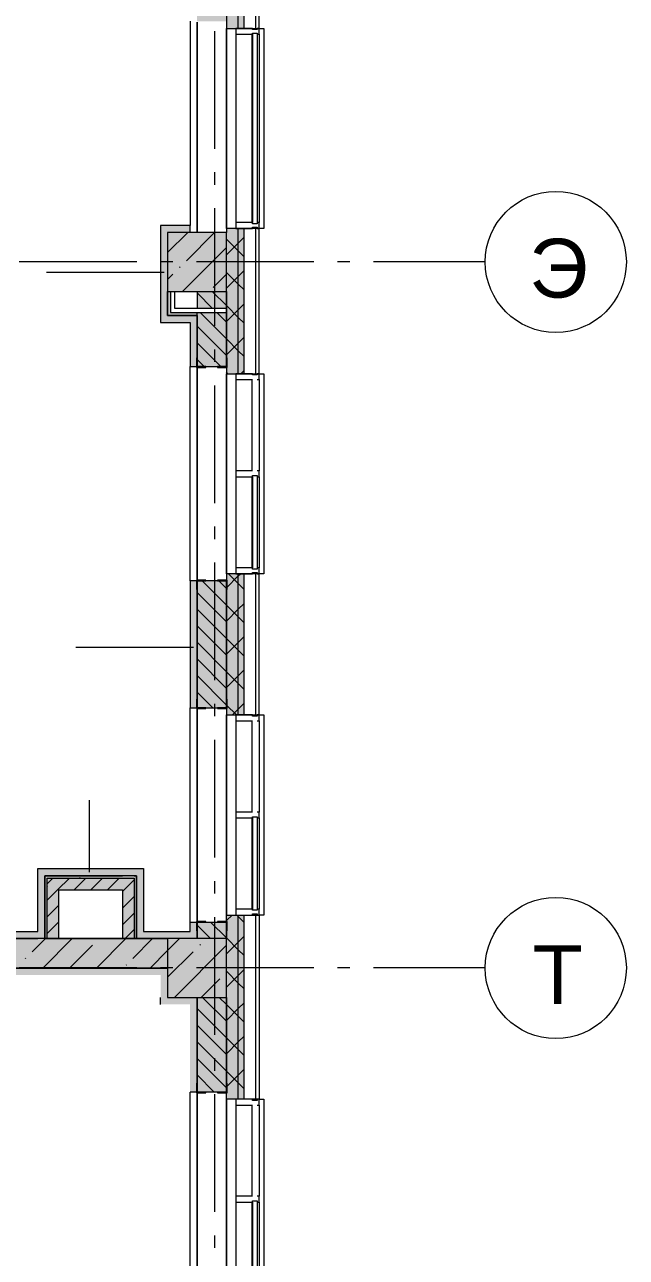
# Model space of a CAD drawing. Header units: millimetres. Extents: x -537608 to 253996, y -217170 to 186033.
# Drawn here: x -344077 to -338961, y -24360 to -13884 of the extents above; entities that cross this region are included whole.
import ezdxf

# ---------------------------------------------------------------- set-up
doc = ezdxf.new("R2010")
doc.units = ezdxf.units.MM
doc.layers.add('PDF _Геометрия', color=7, linetype='Continuous')
doc.layers.add('PDF _Текст', color=7, linetype='Continuous')
doc.layers.add('PDF _Сплошная заливка', color=7, linetype='Continuous', true_color=0xffffff)
doc.styles.add('PDF ArialMT', font='arial.ttf')

msp = doc.modelspace()

# ---------------------------------------------------------------- hatches: boundary and pattern name
at = {"layer": 'PDF _Сплошная заливка', "transparency": 33554559}
h = msp.add_hatch(color=256, dxfattribs=at)
h.paths.add_polyline_path([(-342261.3661, -44800.6673), (-342211.3659, -44800.6673), (-342211.3659, -42350.6676), (-342261.3661, -42350.6676), (-342261.3661, -44600.8301)], flags=0)
h.paths.add_polyline_path([(-342261.3661, -40650.6668), (-342211.3659, -40650.6668), (-342211.3659, -39375.6657), (-342261.3661, -39375.6657), (-342261.3661, -39616.9451)], flags=0)
h.paths.add_polyline_path([(-342261.3661, -37675.6649), (-342211.3659, -37675.6649), (-342211.3659, -36475.6662), (-342261.3661, -36475.6662), (-342261.3661, -36769.0084)], flags=0)
h.paths.add_polyline_path([(-342211.3659, -34775.6654), (-342211.3659, -33615.6643), (-342261.3661, -33615.6643), (-342261.3661, -34775.6654)], flags=0)
h.paths.add_polyline_path([(-342211.3659, -31915.6635), (-342211.3659, -30715.6649), (-342261.3661, -30715.6649), (-342261.3661, -31915.6635)], flags=0)
h.paths.add_polyline_path([(-342211.3659, -29015.664), (-342211.3659, -27615.6645), (-342261.3661, -27615.6645), (-342261.3661, -29015.664)], flags=0)
h.paths.add_polyline_path([(-342211.3659, -25915.6637), (-342211.3659, -24715.6629), (-342261.3661, -24715.6629), (-342261.3661, -25915.6637)], flags=0)
h.paths.add_polyline_path([(-342261.3661, -23015.6621), (-342211.3659, -23015.6621), (-342211.3659, -21450.6628), (-342261.3661, -21450.6628), (-342261.3661, -22529.3344)], flags=0)
h.paths.add_polyline_path([(-342261.3661, -19750.6615), (-342211.3659, -19750.6615), (-342211.3659, -18550.6617), (-342261.3661, -18550.6617), (-342261.3661, -19681.3998)], flags=0)
h.paths.add_polyline_path([(-342211.3659, -16850.6606), (-342211.3659, -15615.6606), (-342261.3661, -15615.6606), (-342261.3661, -16850.6606)], flags=0)
h.paths.add_polyline_path([(-342211.3659, -13915.6596), (-342211.3659, -12750.6593), (-342261.3661, -12750.6593), (-342261.3661, -13915.6596)], flags=0)
h.paths.add_polyline_path([(-342261.3661, -11050.659), (-342211.3659, -11050.659), (-342211.3659, -6550.6573), (-342261.3661, -6550.6573), (-342261.3661, -9713.6267)], flags=0)
h = msp.add_hatch(color=256, dxfattribs=at)
h.paths.add_polyline_path([(-342361.3666, -44900.6677), (-342261.3661, -44900.6677), (-342261.3661, -42350.6676), (-342361.3666, -42350.6676), (-342361.3666, -44850.6675)], flags=0)
h.paths.add_polyline_path([(-342361.3666, -40650.6668), (-342261.3661, -40650.6668), (-342261.3661, -39375.6657), (-342361.3666, -39375.6657), (-342361.3666, -40450.666)], flags=0)
h.paths.add_polyline_path([(-342261.3661, -37675.6649), (-342261.3661, -36475.6662), (-342361.3666, -36475.6662), (-342361.3666, -37675.6649)], flags=0)
h.paths.add_polyline_path([(-342261.3661, -34775.6654), (-342261.3661, -33615.6643), (-342361.3666, -33615.6643), (-342361.3666, -34775.6654)], flags=0)
h.paths.add_polyline_path([(-342261.3661, -31915.6635), (-342261.3661, -30715.6649), (-342361.3666, -30715.6649), (-342361.3666, -31915.6635)], flags=0)
h.paths.add_polyline_path([(-342261.3661, -29015.664), (-342261.3661, -27615.6645), (-342361.3666, -27615.6645), (-342361.3666, -29015.664)], flags=0)
h.paths.add_polyline_path([(-342361.3666, -25915.6637), (-342261.3661, -25915.6637), (-342261.3661, -24715.6629), (-342361.3666, -24715.6629), (-342361.3666, -25377.2701)], flags=0)
h.paths.add_polyline_path([(-342261.3661, -23015.6621), (-342261.3661, -21450.6628), (-342361.3666, -21450.6628), (-342361.3666, -23015.6621)], flags=0)
h.paths.add_polyline_path([(-342261.3661, -19750.6615), (-342261.3661, -18550.6617), (-342361.3666, -18550.6617), (-342361.3666, -19750.6615)], flags=0)
h.paths.add_polyline_path([(-342261.3661, -16850.6606), (-342261.3661, -15615.6606), (-342361.3666, -15615.6606), (-342361.3666, -16850.6606)], flags=0)
h.paths.add_polyline_path([(-342361.3666, -13915.6596), (-342261.3661, -13915.6596), (-342261.3661, -12750.6593), (-342361.3666, -12750.6593), (-342361.3666, -13273.5457)], flags=0)
h.paths.add_polyline_path([(-342361.3666, -11050.659), (-342261.3661, -11050.659), (-342261.3661, -6650.6577), (-342361.3666, -6650.6577), (-342361.3666, -10800.6587)], flags=0)
h = msp.add_hatch(color=256, dxfattribs=at)
h.paths.add_polyline_path([(-342361.3666, -44350.6675), (-342361.3666, -42410.6662), (-342611.3676, -42410.6662), (-342611.3676, -44350.6675), (-342369.7545, -44350.6675)], flags=0)
h.paths.add_polyline_path([(-342361.3666, -40590.6661), (-342361.3666, -40450.666), (-342611.3676, -40450.666), (-342611.3676, -40590.6661), (-342369.7545, -40590.6661)], flags=0)
h.paths.add_polyline_path([(-342361.3666, -39950.666), (-342361.3666, -39435.6664), (-342611.3676, -39435.6664), (-342611.3676, -39950.666), (-342369.7545, -39950.666)], flags=0)
h.paths.add_polyline_path([(-342611.3676, -37615.6663), (-342361.3666, -37615.6663), (-342361.3666, -37150.6648), (-342611.3676, -37150.6648)], flags=0)
h.paths.add_polyline_path([(-342408.1115, -36650.6648), (-342361.3666, -36650.6648), (-342361.3666, -36535.6647), (-342611.3676, -36535.6647), (-342611.3676, -36650.6648)], flags=0)
h.paths.add_polyline_path([(-342611.3676, -34715.6647), (-342361.3666, -34715.6647), (-342361.3666, -33675.665), (-342611.3676, -33675.665), (-342611.3676, -33921.0738)], flags=0)
h.paths.add_polyline_path([(-342361.3666, -31855.665), (-342363.8468, -31850.6636), (-342611.3676, -31850.6636), (-342611.3676, -31855.665), (-342369.7545, -31855.665)], flags=0)
h.paths.add_polyline_path([(-342361.3666, -31350.6637), (-342361.3666, -30775.6655), (-342611.3676, -30775.6655), (-342611.3676, -31350.6637), (-342369.7545, -31350.6637)], flags=0)
h.paths.add_polyline_path([(-342611.3676, -28955.6633), (-342361.3666, -28955.6633), (-342361.3666, -28150.6629), (-342611.3676, -28150.6629), (-342611.3676, -28225.2047)], flags=0)
h.paths.add_polyline_path([(-342361.3666, -25855.663), (-342361.3666, -24775.6636), (-342611.3676, -24775.6636), (-342611.3676, -25855.663), (-342369.7545, -25855.663)], flags=0)
h.paths.add_polyline_path([(-342369.7545, -22955.6635), (-342361.3666, -22955.6635), (-342361.3666, -22150.6621), (-342611.3676, -22150.6621), (-342611.3676, -22955.6635)], flags=0)
h.paths.add_polyline_path([(-342369.7545, -21650.6621), (-342361.3666, -21650.6621), (-342361.3666, -21510.6614), (-342611.3676, -21510.6614), (-342611.3676, -21650.6621), (-342411.3668, -21650.6621)], flags=0)
h.paths.add_polyline_path([(-342361.3666, -19690.6619), (-342361.3666, -18610.6613), (-342611.3676, -18610.6613), (-342611.3676, -19690.6619), (-342369.7545, -19690.6619)], flags=0)
h.paths.add_polyline_path([(-342369.7545, -16790.661), (-342361.3666, -16790.661), (-342361.3666, -16330.2498), (-342611.3676, -16330.2498), (-342611.3676, -16790.661)], flags=0)
h.paths.add_polyline_path([(-342611.3676, -16295.2503), (-342361.3666, -16295.2503), (-342361.3666, -16150.6614), (-342611.3676, -16150.6614)], flags=0)
h.paths.add_polyline_path([(-342369.7545, -13855.6599), (-342361.3666, -13855.6599), (-342361.3666, -12810.6604), (-342611.3676, -12810.6604), (-342611.3676, -13855.6599)], flags=0)
h.paths.add_polyline_path([(-342611.3676, -10990.6594), (-342361.3666, -10990.6594), (-342361.3666, -10800.6587), (-342611.3676, -10800.6587), (-342611.3676, -10860.6592)], flags=0)
at = {"layer": 'PDF _Сплошная заливка', "true_color": 0xff7d7d, "transparency": 33554559}
for points in [[(-342671.3662, -15650.6602), (-342671.3662, -15590.6605), (-342921.3672, -15590.6605), (-342921.3672, -15650.6602), (-342861.3687, -15650.6602)], [(-342671.3662, -16415.2495), (-342611.3676, -16415.2495), (-342611.3676, -16355.2499), (-342861.3687, -16355.2499), (-342861.3687, -16415.2495)], [(-343207.736, -21116.7041), (-343125.7515, -21116.7041), (-343125.7515, -21056.7045), (-343966.3683, -21056.7045), (-343966.3683, -21116.7041), (-343245.7486, -21116.7041)], [(-343966.3683, -21651.0097), (-343966.3683, -21591.0085), (-350811.3682, -21591.0085), (-350811.3682, -21651.0097), (-344883.6905, -21651.0097)], [(-342861.3687, -21650.6621), (-342671.3662, -21650.6621), (-342671.3662, -21590.6625), (-343125.7515, -21590.6625), (-343125.7515, -21650.6621)]]:
    msp.add_hatch(color=11, dxfattribs=at).paths.add_polyline_path(points)
at = {"layer": 'PDF _Сплошная заливка', "transparency": 33554559}
for points in [[(-342861.3687, -16150.6614), (-342361.3666, -16150.6614), (-342361.3666, -15650.6602), (-342861.3687, -15650.6602), (-342861.3687, -16121.4813)], [(-343145.7482, -21136.7044), (-343145.7482, -21116.7041), (-343906.3697, -21116.7041), (-343906.3697, -21136.7044), (-343207.736, -21136.7044)], [(-343245.7486, -21236.7038), (-343245.7486, -21136.7044), (-343886.3645, -21136.7044), (-343886.3645, -21236.7038), (-343786.364, -21236.7038)], [(-343207.736, -21651.0097), (-343145.7482, -21651.0097), (-343145.7482, -21136.7044), (-343245.7486, -21136.7044), (-343245.7486, -21651.0097)], [(-343207.736, -21901.0103), (-342861.3687, -21901.0103), (-342861.3687, -21651.0097), (-351311.3703, -21651.0097), (-351311.3703, -21901.0103), (-344883.6905, -21901.0103)], [(-342861.3687, -22150.6621), (-342361.3666, -22150.6621), (-342361.3666, -21650.6621), (-342861.3687, -21650.6621), (-342861.3687, -21817.3513)]]:
    msp.add_hatch(color=256, dxfattribs=at).paths.add_polyline_path(points)
at = {"layer": 'PDF _Сплошная заливка', "true_color": 0x77b143, "transparency": 33554559}
msp.add_hatch(color=75, dxfattribs=at).paths.add_polyline_path([(-342611.3676, -16355.2499), (-342611.3676, -16330.2498), (-342836.3686, -16330.2498), (-342836.3686, -16355.2499), (-342801.3702, -16355.2499)])
at = {"layer": 'PDF _Сплошная заливка', "true_color": 0x56bc34, "transparency": 33554559}
for points in [[(-342921.3672, -21961.0088), (-342861.3687, -21961.0088), (-342861.3687, -21901.0103), (-351251.3718, -21901.0103), (-351251.3718, -21961.0088), (-343207.736, -21961.0088)], [(-342671.3662, -22210.6627), (-342611.3676, -22210.6627), (-342611.3676, -22150.6621), (-342921.3672, -22150.6621), (-342921.3672, -22210.6627), (-342861.3687, -22210.6627)]]:
    msp.add_hatch(color=85, dxfattribs=at).paths.add_polyline_path(points)
h = msp.add_hatch(color=85, dxfattribs=at)
h.paths.add_polyline_path([(-342611.3676, -25855.663), (-342611.3676, -24775.6636), (-342671.3662, -24775.6636), (-342671.3662, -25855.663)], flags=0)
h.paths.add_polyline_path([(-342671.3662, -22955.6635), (-342611.3676, -22955.6635), (-342611.3676, -22210.6627), (-342671.3662, -22210.6627), (-342671.3662, -22529.3344)], flags=0)

# ---------------------------------------------------------------- linework, layer by layer
at = {"layer": 'PDF _Геометрия', "lineweight": 9}
for p, q in [((-342361.3666, -12750.6593), (-342361.3666, -13915.6596)), ((-342261.3661, -13915.6596), (-342261.3661, -12750.6593)), ((-342211.3659, -13915.6596), (-342211.3659, -12750.6593)), ((-342111.3655, -13915.6596), (-342111.3655, -12750.6593)), ((-342084.3674, -13915.6596), (-342084.3674, -12750.6593)), ((-342671.3662, -13855.6599), (-342671.3662, -15590.6605)), ((-342611.3676, -15650.6602), (-342611.3676, -13861.6607)), ((-342611.3676, -13861.6607), (-342611.3676, -15650.6602)), ((-342361.3666, -13915.6596), (-342261.3661, -13915.6596)), ((-342361.3666, -13915.6596), (-342361.3666, -15615.6606)), ((-342361.3666, -15615.6606), (-342361.3666, -13915.6596)), ((-342141.369, -13915.6596), (-342281.3714, -13915.6596)), ((-342281.3714, -13915.6596), (-342281.3714, -13965.6598)), ((-342261.3661, -13915.6596), (-342211.3659, -13915.6596)), ((-342211.3659, -13915.6596), (-342111.3655, -13915.6596)), ((-342141.369, -13925.6605), (-342141.369, -13915.6596)), ((-342101.3672, -13925.6605), (-342141.369, -13925.6605)), ((-342111.3655, -13915.6596), (-342084.3674, -13915.6596)), ((-342101.3672, -13915.6596), (-342101.3672, -13925.6605)), ((-342084.3674, -13915.6596), (-342101.3672, -13915.6596)), ((-342084.3674, -13965.6598), (-342084.3674, -13915.6596)), ((-342281.3714, -13965.6598), (-342141.369, -13965.6598)), ((-342281.3714, -13965.6598), (-342281.3714, -15565.6604)), ((-342141.369, -13965.6598), (-342141.369, -13955.6596)), ((-342141.369, -13955.6596), (-342101.3672, -13955.6596)), ((-342101.3672, -13955.6596), (-342101.3672, -13965.6598)), ((-342101.3672, -13965.6598), (-342084.3674, -13965.6598)), ((-342101.3672, -13965.6598), (-342101.3672, -15565.6604)), ((-342084.3674, -13965.6598), (-342084.3674, -15565.6604)), ((-342671.3662, -15590.6605), (-342921.3672, -15590.6605)), ((-342921.3672, -15590.6605), (-342921.3672, -15650.6602)), ((-342671.3662, -15650.6602), (-342671.3662, -15590.6605)), ((-342141.369, -15565.6604), (-342281.3714, -15565.6604)), ((-342281.3714, -15565.6604), (-342281.3714, -15615.6606)), ((-342141.369, -15575.6605), (-342141.369, -15565.6604)), ((-342101.3672, -15575.6605), (-342141.369, -15575.6605)), ((-342141.369, -15615.6606), (-342141.369, -15605.6605)), ((-342141.369, -15605.6605), (-342101.3672, -15605.6605)), ((-342084.3674, -15565.6604), (-342101.3672, -15565.6604)), ((-342101.3672, -15565.6604), (-342101.3672, -15575.6605)), ((-342101.3672, -15605.6605), (-342101.3672, -15615.6606)), ((-342084.3674, -15615.6606), (-342084.3674, -15565.6604)), ((-342921.3672, -15650.6602), (-342921.3672, -16415.2495)), ((-342861.3687, -15821.004), (-342691.0269, -15650.6602)), ((-342361.3666, -15650.6602), (-342861.3687, -15650.6602)), ((-342861.3687, -15650.6602), (-342861.3687, -16150.6614)), ((-342702.3429, -15890.0796), (-342462.9257, -15650.6602)), ((-342261.3661, -15615.6606), (-342361.3666, -15615.6606)), ((-342361.3666, -15615.6606), (-342361.3666, -15650.6602)), ((-342361.3666, -16150.6614), (-342361.3666, -15650.6602)), ((-342261.3661, -15806.306), (-342361.3666, -15706.3056)), ((-342281.3714, -15615.6606), (-342141.369, -15615.6606)), ((-342211.3659, -15615.6606), (-342261.3661, -15615.6606)), ((-342261.3661, -16850.6606), (-342261.3661, -15615.6606)), ((-342261.3661, -15741.0393), (-342211.3659, -15691.039)), ((-342111.3655, -15615.6606), (-342211.3659, -15615.6606)), ((-342211.3659, -16850.6606), (-342211.3659, -15615.6606)), ((-342084.3674, -15615.6606), (-342111.3655, -15615.6606)), ((-342111.3655, -16850.6606), (-342111.3655, -15615.6606)), ((-342101.3672, -15615.6606), (-342084.3674, -15615.6606)), ((-342084.3674, -16850.6606), (-342084.3674, -15615.6606)), ((-342734.8267, -16150.6614), (-342361.3666, -15777.2008)), ((-342361.3666, -15841.0382), (-342261.3661, -15741.0393)), ((-342211.3659, -15856.3062), (-342261.3661, -15806.306)), ((-342891.3637, -15989.1142), (-343891.368, -15989.1142)), ((-342861.3687, -16049.1033), (-342816.3978, -16004.1289)), ((-342759.3703, -15947.1044), (-342754.6252, -15942.3628)), ((-342474.2416, -16118.1784), (-342361.3666, -16005.3001)), ((-342261.3661, -16089.1494), (-342361.3666, -15989.1489)), ((-342361.3666, -16123.8814), (-342261.3661, -16023.8809)), ((-342261.3661, -16023.8809), (-342211.3659, -15973.881)), ((-342211.3659, -16139.148), (-342261.3661, -16089.1494)), ((-342861.3687, -16355.2499), (-342861.3687, -16150.6614)), ((-342861.3687, -16150.6614), (-342861.3687, -16355.2499)), ((-342861.3687, -16150.6614), (-342361.3666, -16150.6614)), ((-342836.3686, -16150.6614), (-342836.3686, -16330.2498)), ((-342801.3702, -16295.2503), (-342801.3702, -16150.6614)), ((-342611.3676, -16150.6614), (-342611.3676, -16295.2503)), ((-342479.5293, -16295.2503), (-342611.3676, -16163.4131)), ((-342361.3666, -16271.9906), (-342482.6984, -16150.6614)), ((-342361.3666, -16295.2503), (-342361.3666, -16150.6614)), ((-342361.3666, -16150.6614), (-342361.3666, -16850.6606)), ((-342836.3686, -16330.2498), (-342801.3702, -16330.2498)), ((-342611.3676, -16295.2503), (-342801.3702, -16295.2503)), ((-342801.3702, -16330.2498), (-342611.3676, -16330.2498)), ((-342361.3666, -16295.2503), (-342611.3676, -16295.2503)), ((-342611.3676, -16330.2498), (-342361.3666, -16330.2498)), ((-342611.3676, -16355.2499), (-342611.3676, -16330.2498)), ((-342361.3666, -16554.8345), (-342585.9541, -16330.2498)), ((-342361.3666, -16413.4134), (-342444.5309, -16330.2498)), ((-342261.3661, -16371.991), (-342361.3666, -16271.9906)), ((-342361.3666, -16330.2498), (-342361.3666, -16295.2503)), ((-342361.3666, -16406.7239), (-342261.3661, -16306.7242)), ((-342361.3666, -16790.661), (-342361.3666, -16330.2498)), ((-342261.3661, -16306.7242), (-342211.3659, -16256.7241)), ((-342921.3672, -16415.2495), (-342861.3687, -16415.2495)), ((-342611.3676, -16355.2499), (-342861.3687, -16355.2499)), ((-342861.3687, -16355.2499), (-342836.3686, -16355.2499)), ((-342861.3687, -16415.2495), (-342671.3662, -16415.2495)), ((-342836.3686, -16355.2499), (-342801.3702, -16355.2499)), ((-342801.3702, -16355.2499), (-342611.3676, -16355.2499)), ((-342671.3662, -16415.2495), (-342671.3662, -16790.661)), ((-342611.3676, -16415.2495), (-342611.3676, -16355.2499)), ((-342611.3676, -16355.2499), (-342611.3676, -16415.2495)), ((-342611.3676, -16790.661), (-342611.3676, -16415.2495)), ((-342611.3676, -16415.2495), (-342611.3676, -16790.661)), ((-342361.3666, -16696.255), (-342611.3676, -16446.2556)), ((-342211.3659, -16421.9912), (-342261.3661, -16371.991)), ((-342261.3661, -16589.5667), (-342211.3659, -16539.5673)), ((-342408.3871, -16790.661), (-342611.3676, -16587.6767)), ((-342261.3661, -16654.8349), (-342361.3666, -16554.8345)), ((-342361.3666, -16689.5671), (-342261.3661, -16589.5667)), ((-342211.3659, -16704.8338), (-342261.3661, -16654.8349)), ((-342549.8017, -16790.661), (-342611.3676, -16729.0986)), ((-342671.3662, -16790.661), (-342611.3676, -16790.661)), ((-342671.3662, -18610.6613), (-342671.3662, -16790.661)), ((-342611.3676, -16790.661), (-342361.3666, -16790.661)), ((-342611.3676, -18604.6616), (-342611.3676, -16796.6605)), ((-342611.3676, -16796.6605), (-342611.3676, -18604.6616)), ((-342348.38, -16850.6606), (-342361.3666, -16837.6764)), ((-342361.3666, -16850.6606), (-342261.3661, -16850.6606)), ((-342361.3666, -16850.6606), (-342361.3666, -18550.6617)), ((-342361.3666, -18550.6617), (-342361.3666, -16850.6606)), ((-342141.369, -16850.6606), (-342281.3714, -16850.6606)), ((-342281.3714, -16850.6606), (-342281.3714, -16900.6608)), ((-342261.3661, -16850.6606), (-342211.3659, -16850.6606)), ((-342239.6213, -16850.6606), (-342211.3659, -16822.4098)), ((-342211.3659, -16850.6606), (-342111.3655, -16850.6606)), ((-342141.369, -16860.6603), (-342141.369, -16850.6606)), ((-342101.3672, -16860.6603), (-342141.369, -16860.6603)), ((-342111.3655, -16850.6606), (-342084.3674, -16850.6606)), ((-342084.3674, -16850.6606), (-342101.3672, -16850.6606)), ((-342101.3672, -16850.6606), (-342101.3672, -16860.6603)), ((-342084.3674, -16900.6608), (-342084.3674, -16850.6606)), ((-342281.3714, -16900.6608), (-342141.369, -16900.6608)), ((-342281.3714, -16900.6608), (-342281.3714, -17675.6612)), ((-342101.3672, -16900.6608), (-342084.3674, -16900.6608)), ((-342084.3674, -16900.6608), (-342084.3674, -17675.6612)), ((-342141.369, -17675.6612), (-342281.3714, -17675.6612)), ((-342281.3714, -17675.6612), (-342281.3714, -17725.6614)), ((-342084.3674, -17675.6612), (-342101.3672, -17675.6612)), ((-342084.3674, -17725.6614), (-342084.3674, -17675.6612)), ((-342281.3714, -17725.6614), (-342281.3714, -18500.6615)), ((-342281.3714, -17725.6614), (-342141.369, -17725.6614)), ((-342141.369, -17725.6614), (-342141.369, -17715.6612)), ((-342141.369, -17715.6612), (-342101.3672, -17715.6612)), ((-342101.3672, -17715.6612), (-342101.3672, -17725.6614)), ((-342101.3672, -17725.6614), (-342101.3672, -18500.6615)), ((-342101.3672, -17725.6614), (-342084.3674, -17725.6614)), ((-342084.3674, -17725.6614), (-342084.3674, -18500.6615)), ((-342141.369, -18500.6615), (-342281.3714, -18500.6615)), ((-342281.3714, -18500.6615), (-342281.3714, -18550.6617)), ((-342141.369, -18510.6609), (-342141.369, -18500.6615)), ((-342101.3672, -18510.6609), (-342141.369, -18510.6609)), ((-342141.369, -18550.6617), (-342141.369, -18540.6618)), ((-342141.369, -18540.6618), (-342101.3672, -18540.6618)), ((-342084.3674, -18500.6615), (-342101.3672, -18500.6615)), ((-342101.3672, -18500.6615), (-342101.3672, -18510.6609)), ((-342101.3672, -18540.6618), (-342101.3672, -18550.6617)), ((-342084.3674, -18550.6617), (-342084.3674, -18500.6615)), ((-342611.3676, -18610.6613), (-342671.3662, -18610.6613)), ((-342671.3662, -18610.6613), (-342671.3662, -19690.6619)), ((-342361.3666, -18610.6613), (-342611.3676, -18610.6613)), ((-342611.3676, -18610.6613), (-342611.3676, -19690.6619)), ((-342611.3676, -19690.6619), (-342611.3676, -18610.6613)), ((-342361.3666, -18817.5764), (-342568.2827, -18610.6613)), ((-342361.3666, -18676.1552), (-342426.8594, -18610.6613)), ((-342361.3666, -18550.6617), (-342361.3666, -19750.6615)), ((-342261.3661, -18550.6617), (-342361.3666, -18550.6617)), ((-342361.3666, -18669.4676), (-342261.3661, -18569.4672)), ((-342361.3666, -19690.6619), (-342361.3666, -18610.6613)), ((-342261.3661, -18634.734), (-342345.4433, -18550.6617)), ((-342281.3714, -18550.6617), (-342141.369, -18550.6617)), ((-342261.3661, -18569.4672), (-342242.558, -18550.6617)), ((-342211.3659, -18550.6617), (-342261.3661, -18550.6617)), ((-342261.3661, -19750.6615), (-342261.3661, -18550.6617)), ((-342211.3659, -18684.7342), (-342261.3661, -18634.734)), ((-342111.3655, -18550.6617), (-342211.3659, -18550.6617)), ((-342211.3659, -19750.6615), (-342211.3659, -18550.6617)), ((-342084.3674, -18550.6617), (-342111.3655, -18550.6617)), ((-342111.3655, -19750.6615), (-342111.3655, -18550.6617)), ((-342101.3672, -18550.6617), (-342084.3674, -18550.6617)), ((-342084.3674, -19750.6615), (-342084.3674, -18550.6617)), ((-342361.3666, -18958.997), (-342611.3676, -18708.9975)), ((-342361.3666, -19100.4197), (-342611.3676, -18850.4197)), ((-342261.3661, -18917.5768), (-342361.3666, -18817.5764)), ((-342361.3666, -18952.3094), (-342261.3661, -18852.3089)), ((-342261.3661, -18852.3089), (-342211.3659, -18802.3098)), ((-342211.3659, -18967.577), (-342261.3661, -18917.5768)), ((-342361.3666, -19241.8408), (-342611.3676, -18991.8408)), ((-342361.3666, -19383.2614), (-342611.3676, -19133.262)), ((-342261.3661, -19200.419), (-342361.3666, -19100.4197)), ((-342361.3666, -19235.1526), (-342261.3661, -19135.1522)), ((-342261.3661, -19135.1522), (-342211.3659, -19085.152)), ((-342641.3712, -19176.5428), (-343641.3668, -19176.5428)), ((-342361.3666, -19524.6831), (-342611.3676, -19274.6831)), ((-342211.3659, -19250.4193), (-342261.3661, -19200.419)), ((-342261.3661, -19417.995), (-342211.3659, -19367.9948)), ((-342361.3666, -19666.1058), (-342611.3676, -19416.1052)), ((-342261.3661, -19483.2618), (-342361.3666, -19383.2614)), ((-342361.3666, -19517.9949), (-342261.3661, -19417.995)), ((-342211.3659, -19533.2631), (-342261.3661, -19483.2618)), ((-342478.2289, -19690.6619), (-342611.3676, -19557.5264)), ((-342671.3662, -19690.6619), (-342611.3676, -19690.6619)), ((-342671.3662, -21510.6614), (-342671.3662, -19690.6619)), ((-342611.3676, -19690.6619), (-342361.3666, -19690.6619)), ((-342276.8071, -19750.6615), (-342361.3666, -19666.1058)), ((-342261.3661, -19700.8378), (-342211.3659, -19650.8376)), ((-342611.3676, -21504.6616), (-342611.3676, -19696.6621)), ((-342611.3676, -19696.6621), (-342611.3676, -21504.6616)), ((-342361.3666, -21450.6628), (-342361.3666, -19750.6615)), ((-342361.3666, -19750.6615), (-342361.3666, -21450.6628)), ((-342361.3666, -19750.6615), (-342261.3661, -19750.6615)), ((-342311.1941, -19750.6615), (-342261.3661, -19700.8378)), ((-342141.369, -19750.6615), (-342281.3714, -19750.6615)), ((-342281.3714, -19750.6615), (-342281.3714, -19800.6617)), ((-342261.3661, -19750.6615), (-342211.3659, -19750.6615)), ((-342211.3659, -19750.6615), (-342111.3655, -19750.6615)), ((-342141.369, -19760.6619), (-342141.369, -19750.6615)), ((-342101.3672, -19760.6619), (-342141.369, -19760.6619)), ((-342111.3655, -19750.6615), (-342084.3674, -19750.6615)), ((-342084.3674, -19750.6615), (-342101.3672, -19750.6615)), ((-342101.3672, -19750.6615), (-342101.3672, -19760.6619)), ((-342084.3674, -19800.6617), (-342084.3674, -19750.6615)), ((-342281.3714, -19800.6617), (-342141.369, -19800.6617)), ((-342281.3714, -19800.6617), (-342281.3714, -20575.6618)), ((-342101.3672, -19800.6617), (-342084.3674, -19800.6617)), ((-342084.3674, -19800.6617), (-342084.3674, -20575.6618)), ((-343526.046, -21086.7042), (-343526.046, -20475.3432)), ((-342141.369, -20575.6618), (-342281.3714, -20575.6618)), ((-342281.3714, -20575.6618), (-342281.3714, -20625.662)), ((-342281.3714, -20625.662), (-342281.3714, -21400.6615)), ((-342281.3714, -20625.662), (-342141.369, -20625.662)), ((-342141.369, -20625.662), (-342141.369, -20615.6615)), ((-342141.369, -20615.6615), (-342101.3672, -20615.6615)), ((-342084.3674, -20575.6618), (-342101.3672, -20575.6618)), ((-342101.3672, -20615.6615), (-342101.3672, -20625.662)), ((-342101.3672, -20625.662), (-342101.3672, -21400.6615)), ((-342101.3672, -20625.662), (-342084.3674, -20625.662)), ((-342084.3674, -20625.662), (-342084.3674, -20575.6618)), ((-342084.3674, -20625.662), (-342084.3674, -21400.6615)), ((-343966.3683, -21116.7041), (-343966.3683, -21056.7045)), ((-343966.3683, -21056.7045), (-343125.7515, -21056.7045)), ((-343966.3683, -21591.0085), (-343966.3683, -21116.7041)), ((-343906.3697, -21651.0097), (-343906.3697, -21116.7041)), ((-343906.3697, -21116.7041), (-343906.3697, -21136.7044)), ((-343245.7486, -21116.7041), (-343906.3697, -21116.7041)), ((-343906.3697, -21116.7041), (-343245.7486, -21116.7041)), ((-343906.3697, -21136.7044), (-343906.3697, -21236.7038)), ((-343886.3645, -21184.4172), (-343838.655, -21136.7044)), ((-343886.3645, -21236.7038), (-343886.3645, -21136.7044)), ((-343886.3645, -21136.7044), (-343245.7486, -21136.7044)), ((-343797.2322, -21236.7038), (-343697.2318, -21136.7044)), ((-343655.8089, -21236.7038), (-343555.8085, -21136.7044)), ((-343514.3942, -21236.7038), (-343414.3938, -21136.7044)), ((-343372.971, -21236.7038), (-343272.9706, -21136.7044)), ((-343145.7482, -21116.7041), (-343245.7486, -21116.7041)), ((-343245.7486, -21136.7044), (-343145.7482, -21136.7044)), ((-343245.7486, -21250.909), (-343145.7482, -21150.9086)), ((-343125.7515, -21116.7041), (-343145.7482, -21116.7041)), ((-343145.7482, -21116.7041), (-343125.7515, -21116.7041)), ((-343145.7482, -21136.7044), (-343145.7482, -21651.0097)), ((-343125.7515, -21056.7045), (-343065.753, -21056.7045)), ((-343125.7515, -21651.0097), (-343125.7515, -21116.7041)), ((-343125.7515, -21116.7041), (-343125.7515, -21590.6625)), ((-343065.753, -21056.7045), (-343065.753, -21590.6625)), ((-343906.3697, -21236.7038), (-343906.3697, -21651.0097)), ((-343886.3645, -21325.8383), (-343797.2322, -21236.7038)), ((-343886.3645, -21651.0097), (-343886.3645, -21236.7038)), ((-343786.364, -21651.0097), (-343786.364, -21236.7038)), ((-343786.364, -21236.7038), (-343245.7486, -21236.7038)), ((-343245.7486, -21236.7038), (-343245.7486, -21651.0097)), ((-343886.3645, -21467.2599), (-343786.364, -21367.26)), ((-343245.7486, -21392.3301), (-343145.7482, -21292.3297)), ((-343245.7486, -21533.7512), (-343145.7482, -21433.7508)), ((-342361.3666, -21497.8943), (-342314.1307, -21450.6628)), ((-342361.3666, -21650.6621), (-342361.3666, -21450.6628)), ((-342361.3666, -21450.6628), (-342261.3661, -21450.6628)), ((-342141.369, -21400.6615), (-342281.3714, -21400.6615)), ((-342281.3714, -21400.6615), (-342281.3714, -21450.6628)), ((-342281.3714, -21450.6628), (-342141.369, -21450.6628)), ((-342261.3661, -21463.1607), (-342273.8705, -21450.6628)), ((-342261.3661, -21450.6628), (-342211.3659, -21450.6628)), ((-342261.3661, -23015.6621), (-342261.3661, -21450.6628)), ((-342211.3659, -21513.162), (-342261.3661, -21463.1607)), ((-342211.3659, -21450.6628), (-342111.3655, -21450.6628)), ((-342211.3659, -23015.6621), (-342211.3659, -21450.6628)), ((-342141.369, -21410.6625), (-342141.369, -21400.6615)), ((-342101.3672, -21410.6625), (-342141.369, -21410.6625)), ((-342141.369, -21450.6628), (-342141.369, -21440.6618)), ((-342141.369, -21440.6618), (-342101.3672, -21440.6618)), ((-342111.3655, -21450.6628), (-342084.3674, -21450.6628)), ((-342111.3655, -23015.6621), (-342111.3655, -21450.6628)), ((-342084.3674, -21400.6615), (-342101.3672, -21400.6615)), ((-342101.3672, -21400.6615), (-342101.3672, -21410.6625)), ((-342101.3672, -21440.6618), (-342101.3672, -21450.6628)), ((-342101.3672, -21450.6628), (-342084.3674, -21450.6628)), ((-342084.3674, -21450.6628), (-342084.3674, -21400.6615)), ((-342084.3674, -21450.6628), (-342084.3674, -23015.6621)), ((-343886.3645, -21608.6805), (-343786.364, -21508.6812)), ((-343221.5924, -21651.0097), (-343145.7482, -21575.173)), ((-342671.3662, -21590.6625), (-342671.3662, -21510.6614)), ((-342671.3662, -21510.6614), (-342611.3676, -21510.6614)), ((-342611.3676, -21510.6614), (-342611.3676, -21650.6621)), ((-342611.3676, -21650.6621), (-342611.3676, -21510.6614)), ((-342611.3676, -21510.6614), (-342361.3666, -21510.6614)), ((-342498.1308, -21650.6621), (-342611.3676, -21537.4252)), ((-342361.3666, -21646.0047), (-342496.7099, -21510.6614)), ((-342361.3666, -21510.6614), (-342361.3666, -21650.6621)), ((-343966.3683, -21651.0097), (-350811.3682, -21651.0097)), ((-350811.3682, -21651.0097), (-343966.3683, -21651.0097)), ((-350751.3697, -21591.0085), (-343966.3683, -21591.0085)), ((-344013.9141, -21763.6179), (-343901.306, -21651.0097)), ((-343906.3697, -21651.0097), (-343966.3683, -21651.0097)), ((-343923.2059, -21901.0103), (-343673.2047, -21651.0097)), ((-342861.3687, -21651.0097), (-343906.3697, -21651.0097)), ((-343906.3697, -21651.0097), (-343886.3645, -21651.0097)), ((-343886.3645, -21651.0097), (-343786.364, -21651.0097)), ((-343787.2769, -21651.0097), (-343786.364, -21650.1023)), ((-343467.0034, -21901.0103), (-343217.011, -21651.0097)), ((-343245.7486, -21651.0097), (-343145.7482, -21651.0097)), ((-343158.5453, -21820.6416), (-342988.9097, -21651.0097)), ((-343145.7482, -21651.0097), (-343125.7515, -21651.0097)), ((-343125.7515, -21590.6625), (-343125.7515, -21650.6621)), ((-343125.7515, -21650.6621), (-342861.3687, -21650.6621)), ((-343065.753, -21590.6625), (-342671.3662, -21590.6625)), ((-342861.3687, -21751.5667), (-342760.464, -21650.6621)), ((-342361.3666, -21650.6621), (-342861.3687, -21650.6621)), ((-342861.3687, -21650.6621), (-342861.3687, -22150.6621)), ((-342261.3661, -21746.0045), (-342361.3666, -21646.0047)), ((-342361.3666, -22150.6621), (-342361.3666, -21650.6621)), ((-342361.3666, -21780.7371), (-342261.3661, -21680.7383)), ((-342261.3661, -21680.7383), (-342211.3659, -21630.738)), ((-343695.1046, -21901.0103), (-343500.6928, -21706.5937)), ((-343010.8096, -21901.0103), (-342861.3687, -21751.5667)), ((-342861.3687, -21979.6652), (-342645.324, -21763.6179)), ((-342804.2638, -22150.6621), (-342361.3666, -21707.7638)), ((-342588.2965, -21706.5937), (-342583.5515, -21701.8518)), ((-342211.3659, -21796.0048), (-342261.3661, -21746.0045)), ((-344070.933, -21820.6416), (-344066.1964, -21815.9007)), ((-343215.5642, -21877.6674), (-343210.8276, -21872.9255)), ((-351251.3718, -21901.0103), (-342861.3687, -21901.0103)), ((-342861.3687, -21901.0103), (-351251.3718, -21901.0103)), ((-342576.1711, -22150.6621), (-342417.2228, -21991.7158)), ((-342261.3661, -22028.8468), (-342361.3666, -21928.8475)), ((-342361.3666, -22063.5804), (-342261.3661, -21963.5799)), ((-342261.3661, -21963.5799), (-342211.3659, -21913.5798)), ((-342211.3659, -22078.847), (-342261.3661, -22028.8468)), ((-342921.3672, -22210.6627), (-342921.3672, -22150.6621)), ((-342861.3687, -22150.6621), (-342361.3666, -22150.6621)), ((-342611.3676, -22210.6627), (-342611.3676, -22150.6621)), ((-342611.3676, -22150.6621), (-342611.3676, -22210.6627)), ((-342361.3666, -22353.1108), (-342563.8132, -22150.6621)), ((-342361.3666, -22211.6891), (-342422.3985, -22150.6621)), ((-342361.3666, -23015.6621), (-342361.3666, -22150.6621)), ((-342361.3666, -22150.6621), (-342361.3666, -22955.6635)), ((-342261.3661, -22246.4227), (-342211.3659, -22196.4231)), ((-342611.3676, -22955.6635), (-342611.3676, -22210.6627)), ((-342611.3676, -22210.6627), (-342611.3676, -22955.6635)), ((-342361.3666, -22494.5335), (-342611.3676, -22244.533)), ((-342261.3661, -22311.6896), (-342361.3666, -22211.6891)), ((-342361.3666, -22346.4226), (-342261.3661, -22246.4227)), ((-342211.3659, -22361.6898), (-342261.3661, -22311.6896)), ((-342361.3666, -22635.9541), (-342611.3676, -22385.9541)), ((-342261.3661, -22594.5324), (-342361.3666, -22494.5335)), ((-342261.3661, -22529.2655), (-342211.3659, -22479.2653)), ((-342361.3666, -22777.3752), (-342611.3676, -22527.3757)), ((-342361.3666, -22629.266), (-342261.3661, -22529.2655)), ((-342211.3659, -22644.5326), (-342261.3661, -22594.5324)), ((-342361.3666, -22918.7963), (-342611.3676, -22668.7958)), ((-342465.9226, -22955.6635), (-342611.3676, -22810.2185)), ((-342261.3661, -22877.3756), (-342361.3666, -22777.3752)), ((-342361.3666, -22912.1092), (-342261.3661, -22812.1088)), ((-342261.3661, -22812.1088), (-342211.3659, -22762.1086)), ((-342211.3659, -22927.3758), (-342261.3661, -22877.3756)), ((-342611.3676, -22955.6635), (-342671.3662, -22955.6635)), ((-342671.3662, -24775.6636), (-342671.3662, -22955.6635)), ((-342607.3459, -22955.6635), (-342611.3676, -22951.6397)), ((-342361.3666, -22955.6635), (-342611.3676, -22955.6635)), ((-342611.3676, -24769.6633), (-342611.3676, -22961.6617)), ((-342611.3676, -22961.6617), (-342611.3676, -24769.6633)), ((-342261.3661, -23015.6621), (-342361.3666, -23015.6621)), ((-342361.3666, -23015.6621), (-342361.3666, -24715.6629)), ((-342361.3666, -24715.6629), (-342361.3666, -23015.6621)), ((-342141.369, -23015.6621), (-342281.3714, -23015.6621)), ((-342281.3714, -23015.6621), (-342281.3714, -23065.6623)), ((-342211.3659, -23015.6621), (-342261.3661, -23015.6621)), ((-342111.3655, -23015.6621), (-342211.3659, -23015.6621)), ((-342141.369, -23025.6625), (-342141.369, -23015.6621)), ((-342101.3672, -23025.6625), (-342141.369, -23025.6625)), ((-342084.3674, -23015.6621), (-342111.3655, -23015.6621)), ((-342084.3674, -23015.6621), (-342101.3672, -23015.6621)), ((-342101.3672, -23015.6621), (-342101.3672, -23025.6625)), ((-342084.3674, -23065.6623), (-342084.3674, -23015.6621)), ((-342281.3714, -23065.6623), (-342141.369, -23065.6623)), ((-342281.3714, -23065.6623), (-342281.3714, -23840.6634)), ((-342101.3672, -23065.6623), (-342084.3674, -23065.6623)), ((-342084.3674, -23065.6623), (-342084.3674, -23840.6634)), ((-342141.369, -23840.6634), (-342281.3714, -23840.6634)), ((-342281.3714, -23840.6634), (-342281.3714, -23890.6636)), ((-342141.369, -23890.6636), (-342141.369, -23880.6632)), ((-342141.369, -23880.6632), (-342101.3672, -23880.6632)), ((-342084.3674, -23840.6634), (-342101.3672, -23840.6634)), ((-342101.3672, -23880.6632), (-342101.3672, -23890.6636)), ((-342084.3674, -23890.6636), (-342084.3674, -23840.6634)), ((-342281.3714, -23890.6636), (-342281.3714, -24665.6627)), ((-342281.3714, -23890.6636), (-342141.369, -23890.6636)), ((-342101.3672, -23890.6636), (-342101.3672, -24665.6627)), ((-342101.3672, -23890.6636), (-342084.3674, -23890.6636)), ((-342084.3674, -23890.6636), (-342084.3674, -24665.6627))]:
    msp.add_line(p, q, dxfattribs=at)
at = {"layer": 'PDF _Геометрия', "color": 253, "lineweight": 9, "true_color": 0xaaaaaa}
for p, q in [((-342084.3674, -13915.6596), (-342043.3666, -13915.6596)), ((-342043.3666, -13915.6596), (-342043.3666, -15615.6606)), ((-342461.367, -14938.5338), (-342461.367, -13938.5341)), ((-342143.367, -15565.6604), (-342143.367, -13965.6598)), ((-342141.369, -13965.6598), (-342141.369, -15565.6604)), ((-342461.367, -15244.3672), (-342461.367, -15138.5338)), ((-342461.367, -16444.3669), (-342461.367, -15444.3672)), ((-342043.3666, -15615.6606), (-342084.3674, -15615.6606)), ((-343123.366, -15900.6598), (-344123.3617, -15900.6598)), ((-342817.5259, -15900.6598), (-342923.3652, -15900.6598)), ((-341617.5294, -15900.6598), (-342617.5251, -15900.6598)), ((-341311.6979, -15900.6598), (-341417.5286, -15900.6598)), ((-340161.3657, -15900.6598), (-341111.6971, -15900.6598)), ((-342461.367, -16750.2011), (-342461.367, -16644.3678)), ((-342084.3674, -16850.6606), (-342043.3666, -16850.6606)), ((-342043.3666, -16850.6606), (-342043.3666, -18550.6617)), ((-342461.367, -17950.2017), (-342461.367, -16950.202)), ((-342143.367, -17675.6612), (-342143.367, -16900.6608)), ((-342143.367, -18500.6615), (-342143.367, -17725.6614)), ((-342141.369, -17725.6614), (-342141.369, -18500.6615)), ((-342461.367, -18256.0358), (-342461.367, -18150.2017)), ((-342461.367, -19456.0345), (-342461.367, -18456.0351)), ((-342043.3666, -18550.6617), (-342084.3674, -18550.6617)), ((-342461.367, -19761.8687), (-342461.367, -19656.0348)), ((-342084.3674, -19750.6615), (-342043.3666, -19750.6615)), ((-342043.3666, -19750.6615), (-342043.3666, -21450.6628)), ((-342143.367, -20575.6618), (-342143.367, -19800.6617)), ((-342461.367, -20961.8684), (-342461.367, -19961.8685)), ((-342143.367, -21400.6615), (-342143.367, -20625.662)), ((-342141.369, -20625.662), (-342141.369, -21400.6615)), ((-342461.367, -21267.7021), (-342461.367, -21161.8692)), ((-342461.367, -22467.7034), (-342461.367, -21467.7029)), ((-342043.3666, -21450.6628), (-342084.3674, -21450.6628)), ((-343123.366, -21900.6621), (-344123.3617, -21900.6621)), ((-342817.5259, -21900.6621), (-342923.3652, -21900.6621)), ((-341617.5294, -21900.6621), (-342617.5251, -21900.6621)), ((-341311.6979, -21900.6621), (-341417.5286, -21900.6621)), ((-340161.3657, -21900.6621), (-341111.6971, -21900.6621)), ((-342461.367, -22773.5365), (-342461.367, -22667.7026)), ((-342461.367, -23973.5373), (-342461.367, -22973.5374)), ((-342084.3674, -23015.6621), (-342043.3666, -23015.6621)), ((-342043.3666, -23015.6621), (-342043.3666, -24715.6629)), ((-342143.367, -23840.6634), (-342143.367, -23065.6623)), ((-342143.367, -24665.6627), (-342143.367, -23890.6636)), ((-342141.369, -23890.6636), (-342141.369, -24665.6627)), ((-342461.367, -24279.371), (-342461.367, -24173.536))]:
    msp.add_line(p, q, dxfattribs=at)
at = {"layer": 'PDF _Геометрия', "color": 253, "lineweight": 20, "true_color": 0xaaaaaa}
for p, q in [((-342611.3676, -16715.6607), (-342617.3701, -16715.6607)), ((-342617.3701, -16715.6607), (-342617.3701, -16796.6605)), ((-342611.3676, -16790.661), (-342611.3676, -16715.6607)), ((-342355.3642, -16715.6607), (-342361.3666, -16715.6607)), ((-342361.3666, -16715.6607), (-342361.3666, -16790.661)), ((-342355.3642, -16796.6605), (-342355.3642, -16715.6607)), ((-342617.3701, -16796.6605), (-342536.3673, -16796.6605)), ((-342536.3673, -16790.661), (-342611.3676, -16790.661)), ((-342536.3673, -16796.6605), (-342536.3673, -16790.661)), ((-342436.3669, -16790.661), (-342436.3669, -16796.6605)), ((-342361.3666, -16790.661), (-342436.3669, -16790.661)), ((-342436.3669, -16796.6605), (-342355.3642, -16796.6605)), ((-342536.3673, -18604.6616), (-342617.3701, -18604.6616)), ((-342617.3701, -18604.6616), (-342617.3701, -18685.6617)), ((-342611.3676, -18685.6617), (-342611.3676, -18610.6613)), ((-342611.3676, -18610.6613), (-342536.3673, -18610.6613)), ((-342536.3673, -18610.6613), (-342536.3673, -18604.6616)), ((-342355.3642, -18604.6616), (-342436.3669, -18604.6616)), ((-342436.3669, -18604.6616), (-342436.3669, -18610.6613)), ((-342436.3669, -18610.6613), (-342361.3666, -18610.6613)), ((-342361.3666, -18610.6613), (-342361.3666, -18685.6617)), ((-342355.3642, -18685.6617), (-342355.3642, -18604.6616)), ((-342617.3701, -18685.6617), (-342611.3676, -18685.6617)), ((-342361.3666, -18685.6617), (-342355.3642, -18685.6617)), ((-342611.3676, -19615.6615), (-342617.3701, -19615.6615)), ((-342617.3701, -19615.6615), (-342617.3701, -19696.6621)), ((-342611.3676, -19690.6619), (-342611.3676, -19615.6615)), ((-342536.3673, -19690.6619), (-342611.3676, -19690.6619)), ((-342536.3673, -19696.6621), (-342536.3673, -19690.6619)), ((-342436.3669, -19690.6619), (-342436.3669, -19696.6621)), ((-342361.3666, -19690.6619), (-342436.3669, -19690.6619)), ((-342355.3642, -19615.6615), (-342361.3666, -19615.6615)), ((-342361.3666, -19615.6615), (-342361.3666, -19690.6619)), ((-342355.3642, -19696.6621), (-342355.3642, -19615.6615)), ((-342617.3701, -19696.6621), (-342536.3673, -19696.6621)), ((-342436.3669, -19696.6621), (-342355.3642, -19696.6621)), ((-342536.3673, -21504.6616), (-342617.3701, -21504.6616)), ((-342617.3701, -21504.6616), (-342617.3701, -21585.6617)), ((-342611.3676, -21585.6617), (-342611.3676, -21510.6614)), ((-342611.3676, -21510.6614), (-342536.3673, -21510.6614)), ((-342536.3673, -21510.6614), (-342536.3673, -21504.6616)), ((-342355.3642, -21504.6616), (-342436.3669, -21504.6616)), ((-342436.3669, -21504.6616), (-342436.3669, -21510.6614)), ((-342436.3669, -21510.6614), (-342361.3666, -21510.6614)), ((-342361.3666, -21510.6614), (-342361.3666, -21585.6617)), ((-342355.3642, -21585.6617), (-342355.3642, -21504.6616)), ((-342617.3701, -21585.6617), (-342611.3676, -21585.6617)), ((-342361.3666, -21585.6617), (-342355.3642, -21585.6617)), ((-342611.3676, -22880.6632), (-342617.3701, -22880.6632)), ((-342617.3701, -22880.6632), (-342617.3701, -22961.6617)), ((-342611.3676, -22955.6635), (-342611.3676, -22880.6632)), ((-342355.3642, -22880.6632), (-342361.3666, -22880.6632)), ((-342361.3666, -22880.6632), (-342361.3666, -22955.6635)), ((-342355.3642, -22961.6617), (-342355.3642, -22880.6632)), ((-342617.3701, -22961.6617), (-342536.3673, -22961.6617)), ((-342536.3673, -22955.6635), (-342611.3676, -22955.6635)), ((-342536.3673, -22961.6617), (-342536.3673, -22955.6635)), ((-342436.3669, -22955.6635), (-342436.3669, -22961.6617)), ((-342361.3666, -22955.6635), (-342436.3669, -22955.6635)), ((-342436.3669, -22961.6617), (-342355.3642, -22961.6617))]:
    msp.add_line(p, q, dxfattribs=at)
at = {"layer": 'PDF _Геометрия', "color": 8, "lineweight": 9, "true_color": 0x787878}
for p, q in [((-343608.4783, -21133.1133), (-343610.5452, -21136.7044)), ((-343886.3645, -21208.0372), (-343889.4045, -21213.2969)), ((-343145.5501, -21565.6892), (-343145.7482, -21565.341))]:
    msp.add_line(p, q, dxfattribs=at)
at = {"layer": 'PDF _Геометрия', "color": 9, "lineweight": 9, "true_color": 0xc0c0c0}
msp.add_line((-343786.364, -21650.6621), (-343245.7486, -21650.6621), dxfattribs=at)
at = {"layer": 'PDF _Геометрия', "lineweight": 20}
for centre, radius in [((-339561.3659, -15900.6626), 600.0017), ((-339561.3661, -21900.6635), 600.0024)]:
    msp.add_circle(centre, radius, dxfattribs=at)
at = {"layer": 'PDF _Сплошная заливка', "color": 11, "lineweight": 35, "true_color": 0xff7d7d, "transparency": 33554559}
for points in [[(-342861.3687, -16415.2495), (-342861.3687, -15650.6602), (-342921.3672, -16415.2495), (-342921.3672, -15650.6602)], [(-342611.3676, -16790.661), (-342611.3676, -16415.2495), (-342671.3662, -16790.661), (-342671.3662, -16415.2495)], [(-342611.3676, -19690.6619), (-342611.3676, -18610.6613), (-342671.3662, -19690.6619), (-342671.3662, -18610.6613)], [(-343906.3697, -21651.0097), (-343906.3697, -21116.7041), (-343966.3683, -21651.0097), (-343966.3683, -21116.7041)], [(-343065.753, -21590.6625), (-343065.753, -21056.7045), (-343125.7515, -21590.6625), (-343125.7515, -21056.7045)], [(-342611.3676, -21650.6621), (-342611.3676, -21510.6614), (-342671.3662, -21650.6621), (-342671.3662, -21510.6614)]]:
    msp.add_solid(points, dxfattribs=at)
at = {"layer": 'PDF _Сплошная заливка', "color": 75, "lineweight": 35, "true_color": 0x77b143, "transparency": 33554559}
msp.add_solid([(-342836.3686, -16355.2499), (-342836.3686, -16150.6614), (-342861.3687, -16355.2499), (-342861.3687, -16150.6614)], dxfattribs=at)
at = {"layer": 'PDF _Сплошная заливка', "lineweight": 35, "transparency": 33554559}
for points in [[(-343886.3645, -21651.0097), (-343886.3645, -21136.7044), (-343906.3697, -21651.0097), (-343906.3697, -21136.7044)], [(-343125.7515, -21651.0097), (-343125.7515, -21116.7041), (-343145.7482, -21651.0097), (-343145.7482, -21116.7041)], [(-343786.364, -21651.0097), (-343786.364, -21236.7038), (-343886.3645, -21651.0097), (-343886.3645, -21236.7038)]]:
    msp.add_solid(points, dxfattribs=at)
at = {"layer": 'PDF _Сплошная заливка', "color": 85, "lineweight": 35, "true_color": 0x56bc34, "transparency": 33554559}
msp.add_solid([(-342861.3687, -22150.6621), (-342861.3687, -21961.0088), (-342921.3672, -22150.6621), (-342921.3672, -21961.0088)], dxfattribs=at)

# ---------------------------------------------------------------- texts
at = {"layer": 'PDF _Текст', "char_height": 500, "attachment_point": 4, "style": 'PDF ArialMT'}
for s, insert in [('Э', (-339788.4052, -15956.983)), ('Т', (-339758.7116, -21956.9849))]:
    msp.add_mtext(s, dxfattribs=dict(at, insert=insert))

doc.saveas('drawing.dxf')
